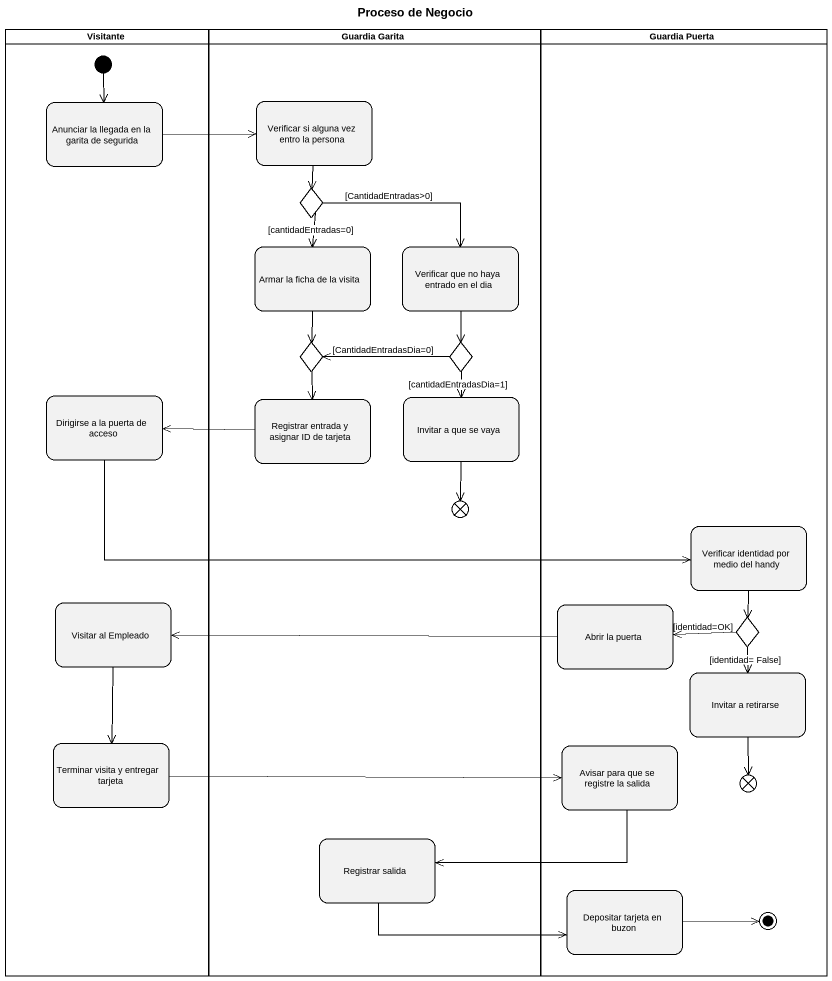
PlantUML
@startuml
title Proceso de Negocio
hide empty description
state Visitante <<partition>> {
  state "Anunciar la llegada en la garita de segurida" as Anunciar_la_llegada_en_la
  state "Dirigirse a la puerta de acceso" as Dirigirse_a_la_puerta_de
  state "Visitar al Empleado" as Visitar_al_Empleado
  state "Terminar visita y entregar tarjeta" as Terminar_visita_y_entregar
  [*] --> Anunciar_la_llegada_en_la
}
state "Guardia Garita" as Guardia_Garita <<partition>> {
  state "Verificar si alguna vez entro la persona" as Verificar_si_alguna_vez
  state choice1 <<choice>>
  state "Armar la ficha de la visita" as Armar_la_ficha_de_la_visita
  state "Verificar que no haya entrado en el dia" as Verificar_que_no_haya
  state choice2 <<choice>>
  state choice3 <<choice>>
  state "Registrar entrada y asignar ID de tarjeta" as Registrar_entrada_y_asignar
  state "Invitar a que se vaya" as Invitar_a_que_se_vaya
  state flowfinal1 <<end>>
  state "Registrar salida" as Registrar_salida
}
state "Guardia Puerta" as Guardia_Puerta <<partition>> {
  state "Verificar identidad por medio del handy" as Verificar_identidad_por
  state "Abrir la puerta" as Abrir_la_puerta
  state choice4 <<choice>>
  state "Invitar a retirarse" as Invitar_a_retirarse
  state "Avisar para que se registre la salida" as Avisar_para_que_se_registre
  state flowfinal2 <<end>>
  state "Depositar tarjeta en buzon" as Depositar_tarjeta_en_buzon
  Depositar_tarjeta_en_buzon -right-> [*]
}
Anunciar_la_llegada_en_la -right-> Verificar_si_alguna_vez
Verificar_si_alguna_vez --> choice1
choice1 --> Armar_la_ficha_de_la_visita : [cantidadEntradas=0]
choice1 -right-> Verificar_que_no_haya : [CantidadEntradas>0]
Armar_la_ficha_de_la_visita --> choice2
Verificar_que_no_haya --> choice3
choice2 --> Registrar_entrada_y_asignar
choice3 -left-> choice2 : [CantidadEntradasDia=0]
choice3 --> Invitar_a_que_se_vaya : [cantidadEntradasDia=1]
Dirigirse_a_la_puerta_de -right-> Verificar_identidad_por
Registrar_entrada_y_asignar -left-> Dirigirse_a_la_puerta_de
Invitar_a_que_se_vaya --> flowfinal1
Verificar_identidad_por --> choice4
Visitar_al_Empleado --> Terminar_visita_y_entregar
Abrir_la_puerta -left-> Visitar_al_Empleado
choice4 -left-> Abrir_la_puerta : [identidad=OK]
choice4 --> Invitar_a_retirarse : [identidad= False]
Invitar_a_retirarse --> flowfinal2
Terminar_visita_y_entregar -right-> Avisar_para_que_se_registre
Avisar_para_que_se_registre -left-> Registrar_salida
Registrar_salida -right-> Depositar_tarjeta_en_buzon
@enduml
